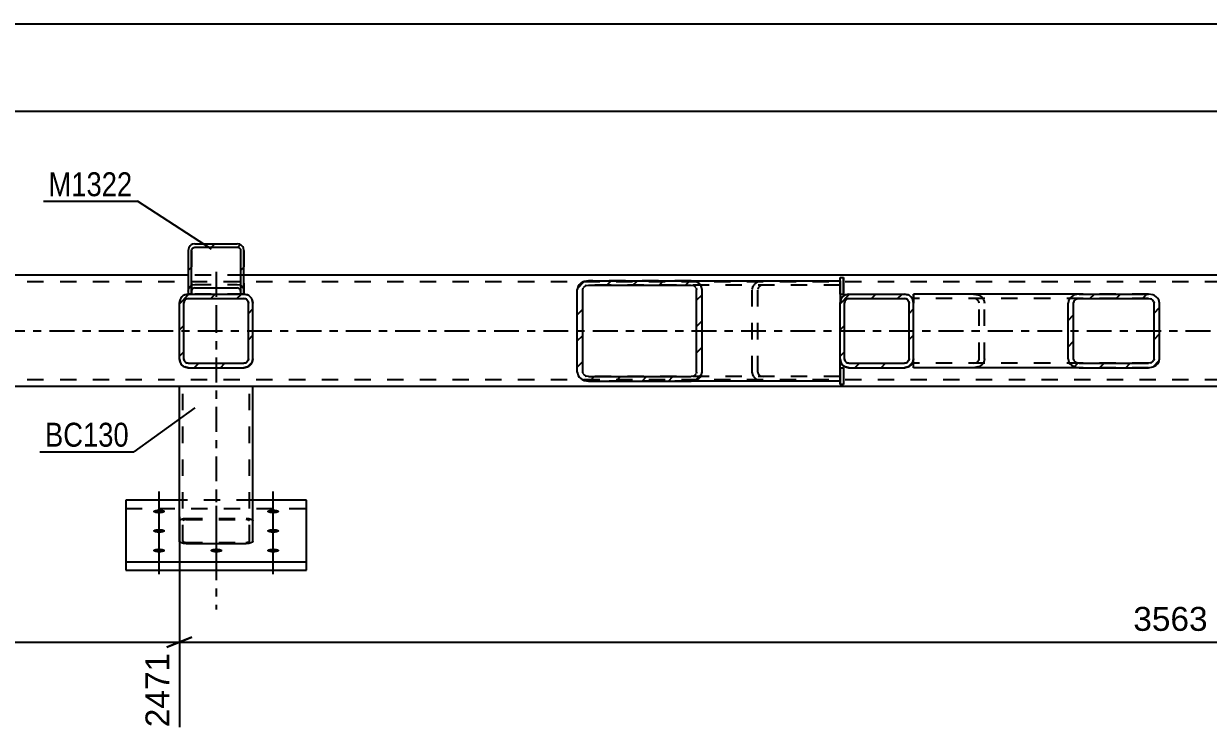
# Model space of a CAD drawing. Header units: millimetres. Extents: x -130 to 1059, y -611 to 230.
# Drawn here: x 55.5 to 197.4, y -360.8 to -276 of the extents above; entities that cross this region are included whole.
import ezdxf

# ---------------------------------------------------------------- set-up
doc = ezdxf.new("R2010")
doc.units = ezdxf.units.MM
doc.linetypes.add('DXK_LINE_DOT2', pattern=[3.9198, 1.9599, -1.9599])
doc.linetypes.add('DXK_LINE_DOT3', pattern=[5.9187, 2.979, -0.9799, 0.9799, -0.9799])
doc.styles.add('Arial', font='ARIAL.TTF', dxfattribs={"height": 0.2})
doc.styles.add('Arial Narrow', font='ARIALN.TTF', dxfattribs={"height": 0.2})

# ---------------------------------------------------------------- blocks, each defined once
blk = doc.blocks.new('Part-814407902-5554 - 5532')
at = {"color": 2, "linetype": 'Continuous'}
for p, q in [((75.19, -306.09), (-18.38, -306.09)), ((312.7, -306.09), (81.86, -306.09)), ((873.02, -319.42), (-18.38, -319.42))]:
    blk.add_line(p, q, dxfattribs=at)
at = {"color": 7, "linetype": 'DXK_LINE_DOT2'}
for p, q in [((81.86, -306.09), (75.19, -306.09)), ((881.02, -306.89), (-18.38, -306.89)), ((881.02, -318.62), (-18.38, -318.62))]:
    blk.add_line(p, q, dxfattribs=at)
at = {"color": 7, "linetype": 'DXK_LINE_DOT3'}
blk.add_line((-18.38, -312.76), (881.02, -312.76), dxfattribs=at)
blk = doc.blocks.new('Part-814407902-5618 - 5532')
at = {"color": 7, "linetype": 'DXK_LINE_DOT3'}
blk.add_line((78.53, -310.03), (78.53, -346.11), dxfattribs=at)
at = {"color": 2, "linetype": 'Continuous'}
for p, q in [((74.13, -337.94), (74.13, -319.42)), ((82.93, -337.94), (82.93, -319.42)), ((74.19, -338.05), (74.13, -337.94)), ((74.36, -338.14), (74.19, -338.05)), ((74.62, -338.2), (74.36, -338.14)), ((74.93, -338.22), (74.62, -338.2)), ((74.93, -338.22), (82.13, -338.22)), ((82.43, -338.2), (82.13, -338.22)), ((82.69, -338.14), (82.43, -338.2)), ((82.87, -338.05), (82.69, -338.14)), ((82.93, -337.94), (82.87, -338.05))]:
    blk.add_line(p, q, dxfattribs=at)
at = {"color": 7, "linetype": 'DXK_LINE_DOT2'}
for p, q in [((82.93, -319.42), (74.13, -319.42)), ((74.53, -337.94), (74.53, -319.42)), ((82.53, -337.94), (82.53, -319.42)), ((74.13, -335.48), (74.19, -335.38)), ((74.19, -335.38), (74.36, -335.29)), ((74.36, -335.29), (74.62, -335.23)), ((74.56, -335.43), (74.53, -335.48)), ((74.65, -335.39), (74.56, -335.43)), ((74.62, -335.23), (74.93, -335.21)), ((74.78, -335.36), (74.65, -335.39)), ((74.93, -335.35), (74.78, -335.36)), ((74.93, -335.21), (82.13, -335.21)), ((74.93, -335.35), (82.13, -335.35)), ((82.13, -335.21), (82.43, -335.23)), ((82.28, -335.36), (82.13, -335.35)), ((82.41, -335.39), (82.28, -335.36)), ((82.41, -335.39), (82.43, -335.4)), ((82.43, -335.23), (82.69, -335.29)), ((82.43, -335.4), (82.5, -335.43)), ((82.53, -335.48), (82.5, -335.43)), ((82.69, -335.29), (82.87, -335.38)), ((82.87, -335.38), (82.93, -335.48)), ((74.53, -337.94), (74.56, -338)), ((74.56, -338), (74.65, -338.04)), ((74.65, -338.04), (74.78, -338.07)), ((74.78, -338.07), (74.93, -338.08)), ((74.93, -338.08), (82.13, -338.08)), ((82.13, -338.08), (82.28, -338.07)), ((82.28, -338.07), (82.41, -338.04)), ((82.41, -338.04), (82.5, -338)), ((82.5, -338), (82.53, -337.94))]:
    blk.add_line(p, q, dxfattribs=at)
blk = doc.blocks.new('Bolt-814407902-5544 - 5532')
at = {"linetype": 'Continuous'}
for points in [[(71.69, -334.63), (71.54, -334.62), (71.4, -334.61), (71.26, -334.58), (71.15, -334.54), (71.06, -334.5), (71, -334.45), (70.97, -334.4), (70.97, -334.35), (71, -334.3), (71.06, -334.25), (71.15, -334.21), (71.26, -334.17), (71.4, -334.15), (71.54, -334.13), (71.69, -334.13), (71.85, -334.13), (71.99, -334.15), (72.13, -334.17), (72.24, -334.21), (72.33, -334.25), (72.39, -334.3), (72.42, -334.35), (72.42, -334.4), (72.39, -334.45), (72.33, -334.5), (72.24, -334.54), (72.13, -334.58), (71.99, -334.61), (71.85, -334.62)], [(85.36, -334.63), (85.21, -334.62), (85.06, -334.61), (84.93, -334.58), (84.82, -334.54), (84.73, -334.5), (84.66, -334.45), (84.63, -334.4), (84.63, -334.35), (84.66, -334.3), (84.73, -334.25), (84.82, -334.21), (84.93, -334.17), (85.06, -334.15), (85.21, -334.13), (85.36, -334.13), (85.51, -334.13), (85.66, -334.15), (85.79, -334.17), (85.91, -334.21), (86, -334.25), (86.06, -334.3), (86.09, -334.35), (86.09, -334.4), (86.06, -334.45), (86, -334.5), (85.91, -334.54), (85.79, -334.58), (85.66, -334.61), (85.51, -334.62)], [(71.69, -336.95), (71.54, -336.95), (71.4, -336.93), (71.26, -336.91), (71.15, -336.87), (71.06, -336.83), (71, -336.78), (70.97, -336.73), (70.97, -336.68), (71, -336.62), (71.06, -336.58), (71.15, -336.53), (71.26, -336.5), (71.4, -336.47), (71.54, -336.46), (71.69, -336.45), (71.85, -336.46), (71.99, -336.47), (72.13, -336.5), (72.24, -336.53), (72.33, -336.58), (72.39, -336.62), (72.42, -336.68), (72.42, -336.73), (72.39, -336.78), (72.33, -336.83), (72.24, -336.87), (72.13, -336.91), (71.99, -336.93), (71.85, -336.95)], [(85.36, -336.95), (85.21, -336.95), (85.06, -336.93), (84.93, -336.91), (84.82, -336.87), (84.73, -336.83), (84.66, -336.78), (84.63, -336.73), (84.63, -336.68), (84.66, -336.62), (84.73, -336.58), (84.82, -336.53), (84.93, -336.5), (85.06, -336.47), (85.21, -336.46), (85.36, -336.45), (85.51, -336.46), (85.66, -336.47), (85.79, -336.5), (85.91, -336.53), (86, -336.58), (86.06, -336.62), (86.09, -336.68), (86.09, -336.73), (86.06, -336.78), (86, -336.83), (85.91, -336.87), (85.79, -336.91), (85.66, -336.93), (85.51, -336.95)], [(71.69, -339.3), (71.54, -339.3), (71.4, -339.28), (71.26, -339.25), (71.15, -339.22), (71.06, -339.18), (71, -339.13), (70.97, -339.08), (70.97, -339.02), (71, -338.97), (71.06, -338.93), (71.15, -338.88), (71.26, -338.85), (71.4, -338.82), (71.54, -338.81), (71.69, -338.8), (71.85, -338.81), (71.99, -338.82), (72.13, -338.85), (72.24, -338.88), (72.33, -338.93), (72.39, -338.97), (72.42, -339.02), (72.42, -339.08), (72.39, -339.13), (72.33, -339.18), (72.24, -339.22), (72.13, -339.25), (71.99, -339.28), (71.85, -339.3)], [(78.56, -339.3), (78.41, -339.3), (78.26, -339.28), (78.13, -339.25), (78.02, -339.22), (77.93, -339.18), (77.86, -339.13), (77.83, -339.08), (77.83, -339.02), (77.86, -338.97), (77.93, -338.93), (78.02, -338.88), (78.13, -338.85), (78.26, -338.82), (78.41, -338.81), (78.56, -338.8), (78.71, -338.81), (78.86, -338.82), (78.99, -338.85), (79.11, -338.88), (79.2, -338.93), (79.26, -338.97), (79.29, -339.02), (79.29, -339.08), (79.26, -339.13), (79.2, -339.18), (79.11, -339.22), (78.99, -339.25), (78.86, -339.28), (78.71, -339.3)], [(85.36, -339.3), (85.21, -339.3), (85.06, -339.28), (84.93, -339.25), (84.82, -339.22), (84.73, -339.18), (84.66, -339.13), (84.63, -339.08), (84.63, -339.02), (84.66, -338.97), (84.73, -338.93), (84.82, -338.88), (84.93, -338.85), (85.06, -338.82), (85.21, -338.81), (85.36, -338.8), (85.51, -338.81), (85.66, -338.82), (85.79, -338.85), (85.91, -338.88), (86, -338.93), (86.06, -338.97), (86.09, -339.02), (86.09, -339.08), (86.06, -339.13), (86, -339.18), (85.91, -339.22), (85.79, -339.25), (85.66, -339.28), (85.51, -339.3)]]:
    blk.add_hatch(color=1, dxfattribs=at).paths.add_polyline_path(points)
at = {"color": 1, "linetype": 'Continuous'}
for p, q in [((71.69, -337.2), (71.69, -332)), ((85.36, -337.2), (85.36, -332)), ((71.69, -339.52), (71.69, -334.32)), ((85.36, -339.52), (85.36, -334.32)), ((71.69, -341.87), (71.69, -336.67)), ((78.56, -341.87), (78.56, -336.67)), ((85.36, -341.87), (85.36, -336.67))]:
    blk.add_line(p, q, dxfattribs=at)
at = {"color": 1, "linetype": 'DXK_LINE_DOT2'}
blk.add_line((78.56, -337.2), (78.56, -332), dxfattribs=at)
blk = doc.blocks.new('Part-814407902-5628 - 5532')
at = {"color": 2, "linetype": 'Continuous'}
for p, q in [((74.13, -333.01), (67.69, -333.01)), ((67.69, -333.01), (67.69, -341.42)), ((89.36, -333.01), (82.93, -333.01)), ((89.36, -341.42), (89.36, -333.01)), ((67.69, -340.42), (89.36, -340.42)), ((67.69, -341.42), (89.36, -341.42))]:
    blk.add_line(p, q, dxfattribs=at)
at = {"color": 7, "linetype": 'DXK_LINE_DOT2'}
for p, q in [((82.93, -333.01), (74.13, -333.01)), ((67.69, -334.01), (89.36, -334.01))]:
    blk.add_line(p, q, dxfattribs=at)
blk = doc.blocks.new('Part-814407902-5632 - 5532')
at = {"linetype": 'Continuous'}
h = blk.add_hatch(dxfattribs=at)
h.set_pattern_fill('', scale=0.7, style=0, pattern_type=0)
h.set_pattern_definition([(45, (161.4317, -317.0768), (-1.57154, 1.57154), [])])
h.paths.add_polyline_path([(161.02, -317.16), (161.43, -317.08), (161.78, -316.85), (162.01, -316.5), (162.09, -316.09), (162.09, -309.42), (162.01, -309.02), (161.78, -308.67), (161.43, -308.44), (161.02, -308.36), (154.36, -308.36), (153.95, -308.44), (153.6, -308.67), (153.37, -309.02), (153.29, -309.42), (153.29, -316.09), (153.37, -316.5), (153.6, -316.85), (153.95, -317.08), (154.36, -317.16)])
h.paths.add_polyline_path([(154.15, -316.58), (153.98, -316.47), (153.86, -316.3), (153.82, -316.09), (153.82, -309.42), (153.86, -309.22), (153.98, -309.05), (154.15, -308.93), (154.36, -308.89), (161.02, -308.89), (161.23, -308.93), (161.4, -309.05), (161.52, -309.22), (161.56, -309.42), (161.56, -316.09), (161.52, -316.3), (161.4, -316.47), (161.23, -316.58), (161.02, -316.62), (154.36, -316.62)])
at = {"color": 7, "linetype": 'DXK_LINE_DOT2'}
for p, q in [((153.29, -309.42), (153.37, -309.02)), ((153.29, -316.09), (153.29, -309.42)), ((153.86, -309.22), (153.82, -309.42)), ((153.82, -316.09), (153.82, -309.42)), ((153.95, -308.44), (154.36, -308.36)), ((154.36, -308.89), (154.15, -308.93)), ((154.36, -308.36), (161.02, -308.36)), ((154.36, -308.89), (161.02, -308.89)), ((161.02, -308.36), (161.43, -308.44)), ((161.23, -308.93), (161.02, -308.89)), ((161.56, -309.42), (161.52, -309.22)), ((161.56, -316.09), (161.56, -309.42)), ((162.01, -309.02), (162.09, -309.42)), ((162.09, -316.09), (162.09, -309.42)), ((153.37, -316.5), (153.29, -316.09)), ((153.82, -316.09), (153.86, -316.3)), ((161.52, -316.3), (161.56, -316.09)), ((162.09, -316.09), (162.01, -316.5)), ((154.36, -317.16), (153.95, -317.08)), ((154.15, -316.58), (154.36, -316.62)), ((154.36, -316.62), (161.02, -316.62)), ((154.36, -317.16), (161.02, -317.16)), ((161.02, -316.62), (161.23, -316.58)), ((161.43, -317.08), (161.02, -317.16))]:
    blk.add_line(p, q, dxfattribs=at)
at = {"color": 2, "linetype": 'Continuous'}
for p, q in [((153.37, -309.02), (153.29, -309.42)), ((153.29, -316.09), (153.29, -309.42)), ((153.82, -309.42), (153.86, -309.22)), ((153.82, -316.09), (153.82, -309.42)), ((154.36, -308.36), (153.95, -308.44)), ((154.15, -308.93), (154.36, -308.89)), ((154.36, -308.36), (161.02, -308.36)), ((154.36, -308.89), (161.02, -308.89)), ((161.43, -308.44), (161.02, -308.36)), ((161.02, -308.89), (161.23, -308.93)), ((161.52, -309.22), (161.56, -309.42)), ((161.56, -316.09), (161.56, -309.42)), ((162.09, -309.42), (162.01, -309.02)), ((162.09, -316.09), (162.09, -309.42)), ((153.29, -316.09), (153.37, -316.5)), ((153.86, -316.3), (153.82, -316.09)), ((161.56, -316.09), (161.52, -316.3)), ((162.01, -316.5), (162.09, -316.09)), ((153.95, -317.08), (154.36, -317.16)), ((154.36, -316.62), (154.15, -316.58)), ((154.36, -316.62), (161.02, -316.62)), ((154.36, -317.16), (161.02, -317.16)), ((161.23, -316.58), (161.02, -316.62)), ((161.02, -317.16), (161.43, -317.08))]:
    blk.add_line(p, q, dxfattribs=at)
at = {"color": 7, "linetype": 'DXK_LINE_DOT2'}
for centre, radius, start, end in [((154.36, -309.42), 1.07, 112.5, 157.5), ((154.36, -309.42), 0.533, 112.5, 157.5), ((161.02, -309.42), 0.533, 22.5, 67.5), ((161.02, -309.42), 1.07, 22.5, 67.5), ((154.36, -316.09), 1.07, 202.5, 247.5), ((154.36, -316.09), 0.533, 202.5, 247.5), ((161.02, -316.09), 0.533, 292.5, 337.5), ((161.02, -316.09), 1.07, 292.5, 337.5)]:
    blk.add_arc(centre, radius, start, end, dxfattribs=at)
at = {"color": 2, "linetype": 'Continuous'}
for centre, radius, start, end in [((154.36, -309.42), 1.07, 112.5, 157.5), ((154.36, -309.42), 0.533, 112.5, 157.5), ((161.02, -309.42), 0.533, 22.5, 67.5), ((161.02, -309.42), 1.07, 22.5, 67.5), ((154.36, -316.09), 1.07, 202.5, 247.5), ((154.36, -316.09), 0.533, 202.5, 247.5), ((161.02, -316.09), 0.533, 292.5, 337.5), ((161.02, -316.09), 1.07, 292.5, 337.5)]:
    blk.add_arc(centre, radius, start, end, dxfattribs=at)
blk = doc.blocks.new('Part-814407902-5643 - 5532')
at = {"linetype": 'Continuous'}
h = blk.add_hatch(dxfattribs=at)
h.set_pattern_fill('', scale=0.7, style=0, pattern_type=0)
h.set_pattern_definition([(45, (135.9442, -318.6768), (-1.57154, 1.57154), [])])
h.paths.add_polyline_path([(135.44, -318.76), (135.94, -318.68), (136.38, -318.45), (136.66, -318.1), (136.77, -317.69), (136.77, -307.82), (136.66, -307.42), (136.38, -307.07), (135.94, -306.84), (135.44, -306.76), (123.13, -306.76), (122.63, -306.84), (122.19, -307.07), (121.91, -307.42), (121.8, -307.82), (121.8, -317.69), (121.91, -318.1), (122.19, -318.45), (122.63, -318.68), (123.13, -318.76)])
h.paths.add_polyline_path([(122.88, -318.18), (122.66, -318.07), (122.52, -317.9), (122.47, -317.69), (122.47, -307.82), (122.52, -307.62), (122.66, -307.45), (122.88, -307.33), (123.13, -307.29), (135.44, -307.29), (135.69, -307.33), (135.91, -307.45), (136.05, -307.62), (136.1, -307.82), (136.1, -317.69), (136.05, -317.9), (135.91, -318.07), (135.69, -318.18), (135.44, -318.22), (123.13, -318.22)])
at = {"color": 2, "linetype": 'Continuous'}
for p, q in [((121.91, -307.42), (121.8, -307.82)), ((121.8, -317.69), (121.8, -307.82)), ((122.47, -307.82), (122.52, -307.62)), ((122.47, -317.69), (122.47, -307.82)), ((123.13, -306.76), (122.63, -306.84)), ((122.88, -307.33), (123.13, -307.29)), ((123.13, -306.76), (135.44, -306.76)), ((123.13, -307.29), (135.44, -307.29)), ((135.44, -306.76), (153.29, -306.76)), ((135.94, -306.84), (135.44, -306.76)), ((135.44, -307.29), (135.69, -307.33)), ((136.05, -307.62), (136.1, -307.82)), ((136.1, -317.69), (136.1, -307.82)), ((136.77, -307.82), (136.66, -307.42)), ((136.77, -317.69), (136.77, -307.82)), ((153.29, -308.36), (153.29, -309.42)), ((153.29, -317.16), (153.29, -316.09)), ((121.8, -317.69), (121.91, -318.1)), ((122.52, -317.9), (122.47, -317.69)), ((136.1, -317.69), (136.05, -317.9)), ((136.66, -318.1), (136.77, -317.69)), ((122.63, -318.68), (123.13, -318.76)), ((123.13, -318.22), (122.88, -318.18)), ((123.13, -318.22), (135.44, -318.22)), ((123.13, -318.76), (135.44, -318.76)), ((135.69, -318.18), (135.44, -318.22)), ((135.44, -318.76), (135.94, -318.68)), ((153.29, -318.76), (135.44, -318.76))]:
    blk.add_line(p, q, dxfattribs=at)
at = {"color": 7, "linetype": 'DXK_LINE_DOT2'}
for p, q in [((135.44, -306.76), (123.13, -306.76)), ((153.29, -307.29), (123.13, -307.29)), ((142.76, -307.82), (142.87, -307.42)), ((142.76, -317.69), (142.76, -307.82)), ((143.48, -307.62), (143.43, -307.82)), ((143.43, -317.69), (143.43, -307.82)), ((143.59, -306.84), (144.09, -306.76)), ((144.09, -307.29), (143.84, -307.33)), ((153.29, -306.76), (153.29, -307.29)), ((153.29, -307.07), (153.29, -308.36)), ((153.29, -316.09), (153.29, -309.42)), ((142.87, -318.1), (142.76, -317.69)), ((143.43, -317.69), (143.48, -317.9)), ((153.29, -318.76), (153.29, -317.16)), ((153.29, -318.22), (123.13, -318.22)), ((135.44, -318.76), (123.13, -318.76)), ((144.09, -318.76), (143.59, -318.68)), ((143.84, -318.18), (144.09, -318.22))]:
    blk.add_line(p, q, dxfattribs=at)
at = {"color": 2, "linetype": 'Continuous'}
for centre, radius, start, end in [((122.98, -308.02), 1.23, 106.7178, 150.749), ((123.06, -307.92), 0.615, 106.7178, 150.749), ((135.51, -307.92), 0.615, 29.251, 73.2822), ((135.59, -308.02), 1.23, 29.251, 73.2822), ((123.06, -317.59), 0.615, 209.251, 253.2822), ((135.51, -317.59), 0.615, 286.7178, 330.749), ((122.98, -317.5), 1.23, 209.251, 253.2822), ((135.59, -317.5), 1.23, 286.7178, 330.749)]:
    blk.add_arc(centre, radius, start, end, dxfattribs=at)
at = {"color": 7, "linetype": 'DXK_LINE_DOT2'}
for centre, radius, start, end in [((143.94, -308.02), 1.23, 106.7178, 150.749), ((144.02, -307.92), 0.615, 106.7178, 150.749), ((144.02, -317.59), 0.615, 209.251, 253.2822), ((143.94, -317.5), 1.23, 209.251, 253.2822)]:
    blk.add_arc(centre, radius, start, end, dxfattribs=at)
blk = doc.blocks.new('Part-814407902-5613 - 5532')
at = {"linetype": 'Continuous'}
h = blk.add_hatch(dxfattribs=at)
h.set_pattern_fill('', scale=0.7, style=0, pattern_type=0)
h.set_pattern_definition([(45, (81.8616, -308.2727), (-1.57154, 1.57154), [])])
h.paths.add_polyline_path([(81.84, -308.36), (81.86, -308.27), (81.86, -303.13), (81.8, -302.82), (81.63, -302.56), (81.37, -302.38), (81.06, -302.32), (75.99, -302.32), (75.69, -302.38), (75.43, -302.56), (75.26, -302.82), (75.19, -303.13), (75.19, -308.27), (75.21, -308.36), (75.61, -308.36), (75.59, -308.27), (75.59, -303.13), (75.63, -302.98), (75.71, -302.84), (75.84, -302.76), (75.99, -302.72), (81.06, -302.72), (81.21, -302.76), (81.34, -302.84), (81.43, -302.98), (81.46, -303.13), (81.46, -308.27), (81.44, -308.36)])
at = {"color": 2, "linetype": 'Continuous'}
for p, q in [((75.99, -302.32), (75.69, -302.38)), ((75.99, -302.32), (81.06, -302.32)), ((81.37, -302.38), (81.06, -302.32)), ((75.26, -302.82), (75.19, -303.13)), ((75.19, -303.13), (75.19, -308.27)), ((75.59, -303.13), (75.63, -302.98)), ((75.59, -308.27), (75.59, -303.13)), ((75.63, -302.98), (75.71, -302.84)), ((75.71, -302.84), (75.84, -302.76)), ((75.84, -302.76), (75.99, -302.72)), ((75.99, -302.72), (81.06, -302.72)), ((81.06, -302.72), (81.21, -302.76)), ((81.21, -302.76), (81.34, -302.84)), ((81.34, -302.84), (81.43, -302.98)), ((81.43, -302.98), (81.46, -303.13)), ((81.46, -303.13), (81.46, -308.27)), ((81.86, -303.13), (81.8, -302.82)), ((81.86, -308.27), (81.86, -303.13)), ((75.63, -307.85), (75.59, -308)), ((75.71, -307.72), (75.63, -307.85)), ((75.84, -307.63), (75.71, -307.72)), ((75.99, -307.6), (75.84, -307.63)), ((75.99, -307.6), (81.06, -307.6)), ((81.21, -307.63), (81.06, -307.6)), ((81.34, -307.72), (81.21, -307.63)), ((81.43, -307.85), (81.34, -307.72)), ((81.46, -308), (81.43, -307.85)), ((75.19, -308.27), (75.19, -308.36)), ((75.19, -308.27), (75.21, -308.36)), ((75.21, -308.36), (75.61, -308.36)), ((75.61, -308.36), (75.59, -308.27)), ((81.46, -308.27), (81.44, -308.36)), ((81.44, -308.36), (81.84, -308.36)), ((81.84, -308.36), (81.86, -308.27)), ((81.86, -308.27), (81.86, -308.36))]:
    blk.add_line(p, q, dxfattribs=at)
at = {"color": 7, "linetype": 'DXK_LINE_DOT2'}
for p, q in [((75.19, -303.13), (75.19, -308.27)), ((75.59, -303.13), (75.59, -308.36)), ((81.46, -303.13), (81.46, -308.36)), ((81.86, -303.13), (81.86, -308.27)), ((75.19, -308), (75.26, -307.69)), ((75.69, -307.25), (75.99, -307.19)), ((75.99, -307.19), (81.06, -307.19)), ((81.06, -307.19), (81.37, -307.25)), ((81.8, -307.69), (81.86, -308)), ((75.61, -308.36), (75.19, -308.36)), ((81.86, -308.36), (81.44, -308.36))]:
    blk.add_line(p, q, dxfattribs=at)
at = {"color": 7, "linetype": 'DXK_LINE_DOT3'}
blk.add_line((78.53, -305.7), (78.53, -310.06), dxfattribs=at)
at = {"color": 2, "linetype": 'Continuous'}
for centre, start, end in [((76, -303.12), 112.9249, 157.9205), ((81.05, -303.12), 22.0795, 67.0751)]:
    blk.add_arc(centre, 0.806, start, end, dxfattribs=at)
at = {"color": 7, "linetype": 'DXK_LINE_DOT2'}
for centre, start, end in [((76, -308), 112.9249, 157.9205), ((81.05, -308), 22.0795, 67.0751)]:
    blk.add_arc(centre, 0.806, start, end, dxfattribs=at)
blk = doc.blocks.new('Part-814407902-5688 - 5532')
at = {"linetype": 'Continuous'}
h = blk.add_hatch(dxfattribs=at)
h.set_pattern_fill('', scale=0.7, style=0, pattern_type=0)
h.set_pattern_definition([(45, (82.2697, -317.0768), (-1.57154, 1.57154), [])])
h.paths.add_polyline_path([(81.86, -317.16), (82.27, -317.08), (82.62, -316.85), (82.85, -316.5), (82.93, -316.09), (82.93, -309.42), (82.85, -309.02), (82.62, -308.67), (82.27, -308.44), (81.86, -308.36), (75.19, -308.36), (74.79, -308.44), (74.44, -308.67), (74.21, -309.02), (74.13, -309.42), (74.13, -316.09), (74.21, -316.5), (74.44, -316.85), (74.79, -317.08), (75.19, -317.16)])
h.paths.add_polyline_path([(74.99, -316.58), (74.82, -316.47), (74.7, -316.3), (74.66, -316.09), (74.66, -309.42), (74.7, -309.22), (74.82, -309.05), (74.99, -308.93), (75.19, -308.89), (81.86, -308.89), (82.07, -308.93), (82.24, -309.05), (82.35, -309.22), (82.39, -309.42), (82.39, -316.09), (82.35, -316.3), (82.24, -316.47), (82.07, -316.58), (81.86, -316.62), (75.19, -316.62)])
at = {"color": 7, "linetype": 'DXK_LINE_DOT2'}
for p, q in [((74.13, -309.42), (74.21, -309.02)), ((74.13, -316.09), (74.13, -309.42)), ((74.7, -309.22), (74.66, -309.42)), ((74.66, -316.09), (74.66, -309.42)), ((74.79, -308.44), (75.19, -308.36)), ((75.19, -308.89), (74.99, -308.93)), ((81.86, -308.36), (75.19, -308.36)), ((75.19, -308.89), (81.86, -308.89)), ((81.86, -308.36), (82.27, -308.44)), ((82.07, -308.93), (81.86, -308.89)), ((82.39, -309.42), (82.35, -309.22)), ((82.39, -316.09), (82.39, -309.42)), ((82.85, -309.02), (82.93, -309.42)), ((82.93, -316.09), (82.93, -309.42)), ((74.21, -316.5), (74.13, -316.09)), ((74.66, -316.09), (74.7, -316.3)), ((82.35, -316.3), (82.39, -316.09)), ((82.93, -316.09), (82.85, -316.5)), ((75.19, -317.16), (74.79, -317.08)), ((74.99, -316.58), (75.19, -316.62)), ((75.19, -316.62), (81.86, -316.62)), ((75.19, -317.16), (81.86, -317.16)), ((81.86, -316.62), (82.07, -316.58)), ((82.27, -317.08), (81.86, -317.16))]:
    blk.add_line(p, q, dxfattribs=at)
at = {"color": 2, "linetype": 'Continuous'}
for p, q in [((74.21, -309.02), (74.13, -309.42)), ((74.13, -316.09), (74.13, -309.42)), ((74.66, -309.42), (74.7, -309.22)), ((74.66, -316.09), (74.66, -309.42)), ((75.19, -308.36), (74.79, -308.44)), ((74.99, -308.93), (75.19, -308.89)), ((75.19, -308.36), (81.86, -308.36)), ((75.19, -308.89), (81.86, -308.89)), ((82.27, -308.44), (81.86, -308.36)), ((81.86, -308.89), (82.07, -308.93)), ((82.35, -309.22), (82.39, -309.42)), ((82.39, -316.09), (82.39, -309.42)), ((82.93, -309.42), (82.85, -309.02)), ((82.93, -316.09), (82.93, -309.42)), ((74.13, -316.09), (74.21, -316.5)), ((74.7, -316.3), (74.66, -316.09)), ((82.39, -316.09), (82.35, -316.3)), ((82.85, -316.5), (82.93, -316.09)), ((74.79, -317.08), (75.19, -317.16)), ((75.19, -316.62), (74.99, -316.58)), ((75.19, -316.62), (81.86, -316.62)), ((75.19, -317.16), (81.86, -317.16)), ((82.07, -316.58), (81.86, -316.62)), ((81.86, -317.16), (82.27, -317.08))]:
    blk.add_line(p, q, dxfattribs=at)
at = {"color": 7, "linetype": 'DXK_LINE_DOT2'}
for centre, radius, start, end in [((75.19, -309.42), 1.07, 112.5, 157.5), ((75.19, -309.42), 0.533, 112.5, 157.5), ((81.86, -309.42), 0.533, 22.5, 67.5), ((81.86, -309.42), 1.07, 22.5, 67.5), ((75.19, -316.09), 1.07, 202.5, 247.5), ((75.19, -316.09), 0.533, 202.5, 247.5), ((81.86, -316.09), 0.533, 292.5, 337.5), ((81.86, -316.09), 1.07, 292.5, 337.5)]:
    blk.add_arc(centre, radius, start, end, dxfattribs=at)
at = {"color": 2, "linetype": 'Continuous'}
for centre, radius, start, end in [((75.19, -309.42), 1.07, 112.5, 157.5), ((75.19, -309.42), 0.533, 112.5, 157.5), ((81.86, -309.42), 0.533, 22.5, 67.5), ((81.86, -309.42), 1.07, 22.5, 67.5), ((75.19, -316.09), 1.07, 202.5, 247.5), ((75.19, -316.09), 0.533, 202.5, 247.5), ((81.86, -316.09), 0.533, 292.5, 337.5), ((81.86, -316.09), 1.07, 292.5, 337.5)]:
    blk.add_arc(centre, radius, start, end, dxfattribs=at)
blk = doc.blocks.new('Part-814407902-5694 - 5532')
at = {"linetype": 'Continuous'}
h = blk.add_hatch(dxfattribs=at)
h.set_pattern_fill('', scale=0.7, style=0, pattern_type=0)
h.set_pattern_definition([(45, (190.7603, -317.0768), (-1.57154, 1.57154), [])])
h.paths.add_polyline_path([(190.25, -317.16), (190.76, -317.08), (191.19, -316.85), (191.48, -316.5), (191.58, -316.09), (191.58, -309.42), (191.48, -309.02), (191.19, -308.67), (190.76, -308.44), (190.25, -308.36), (181.94, -308.36), (181.43, -308.44), (181, -308.67), (180.71, -309.02), (180.61, -309.42), (180.61, -316.09), (180.71, -316.5), (181, -316.85), (181.43, -317.08), (181.94, -317.16)])
h.paths.add_polyline_path([(181.69, -316.58), (181.47, -316.47), (181.33, -316.3), (181.27, -316.09), (181.27, -309.42), (181.33, -309.22), (181.47, -309.05), (181.69, -308.93), (181.94, -308.89), (190.25, -308.89), (190.51, -308.93), (190.72, -309.05), (190.87, -309.22), (190.92, -309.42), (190.92, -316.09), (190.87, -316.3), (190.72, -316.47), (190.51, -316.58), (190.25, -316.62), (181.94, -316.62)])
at = {"color": 2, "linetype": 'Continuous'}
for p, q in [((162.09, -308.36), (162.09, -309.42)), ((181.94, -308.36), (162.09, -308.36)), ((180.71, -309.02), (180.61, -309.42)), ((180.61, -316.09), (180.61, -309.42)), ((181.27, -309.42), (181.33, -309.22)), ((181.27, -316.09), (181.27, -309.42)), ((181.94, -308.36), (181.43, -308.44)), ((181.69, -308.93), (181.94, -308.89)), ((181.94, -308.36), (190.25, -308.36)), ((181.94, -308.89), (190.25, -308.89)), ((190.76, -308.44), (190.25, -308.36)), ((190.25, -308.89), (190.51, -308.93)), ((190.87, -309.22), (190.92, -309.42)), ((190.92, -316.09), (190.92, -309.42)), ((191.58, -309.42), (191.48, -309.02)), ((191.58, -316.09), (191.58, -309.42)), ((162.09, -317.16), (162.09, -316.09)), ((180.61, -316.09), (180.71, -316.5)), ((181.33, -316.3), (181.27, -316.09)), ((190.92, -316.09), (190.87, -316.3)), ((191.48, -316.5), (191.58, -316.09)), ((181.94, -317.16), (162.09, -317.16)), ((181.43, -317.08), (181.94, -317.16)), ((181.94, -316.62), (181.69, -316.58)), ((181.94, -316.62), (190.25, -316.62)), ((181.94, -317.16), (190.25, -317.16)), ((190.51, -316.58), (190.25, -316.62)), ((190.25, -317.16), (190.76, -317.08))]:
    blk.add_line(p, q, dxfattribs=at)
at = {"color": 7, "linetype": 'DXK_LINE_DOT2'}
for p, q in [((162.09, -308.89), (162.09, -308.36)), ((190.25, -308.89), (162.09, -308.89)), ((162.09, -316.09), (162.09, -309.42)), ((169.29, -308.36), (169.8, -308.44)), ((169.55, -308.93), (169.29, -308.89)), ((169.96, -309.42), (169.91, -309.22)), ((169.96, -316.09), (169.96, -309.42)), ((170.52, -309.02), (170.62, -309.42)), ((170.62, -316.09), (170.62, -309.42)), ((190.25, -308.36), (181.94, -308.36)), ((169.91, -316.3), (169.96, -316.09)), ((170.62, -316.09), (170.52, -316.5)), ((190.25, -316.62), (162.09, -316.62)), ((169.29, -316.62), (169.55, -316.58)), ((169.8, -317.08), (169.29, -317.16)), ((190.25, -317.16), (181.94, -317.16))]:
    blk.add_line(p, q, dxfattribs=at)
for centre, radius, start, end in [((169.37, -309.52), 0.615, 29.2511, 73.2823), ((169.45, -309.62), 1.23, 29.2511, 73.2823), ((169.37, -315.99), 0.615, 286.7177, 330.7489), ((169.45, -315.9), 1.23, 286.7177, 330.7489)]:
    blk.add_arc(centre, radius, start, end, dxfattribs=at)
at = {"color": 2, "linetype": 'Continuous'}
for centre, radius, start, end in [((181.78, -309.62), 1.23, 106.7177, 150.7489), ((181.86, -309.52), 0.615, 106.7177, 150.7489), ((190.33, -309.52), 0.615, 29.2511, 73.2823), ((190.41, -309.62), 1.23, 29.2511, 73.2823), ((181.78, -315.9), 1.23, 209.2511, 253.2823), ((181.86, -315.99), 0.615, 209.2511, 253.2823), ((190.33, -315.99), 0.615, 286.7177, 330.7489), ((190.41, -315.9), 1.23, 286.7177, 330.7489)]:
    blk.add_arc(centre, radius, start, end, dxfattribs=at)
blk = doc.blocks.new('Part-814407902-5724 - 5532')
at = {"color": 2, "linetype": 'Continuous'}
for p, q in [((153.29, -317.16), (153.29, -317.16)), ((153.29, -317.16), (153.29, -319.16)), ((153.29, -317.16), (153.69, -317.16)), ((153.69, -317.16), (153.69, -317.16)), ((153.69, -317.16), (153.69, -319.16)), ((153.69, -319.16), (153.29, -319.16)), ((153.69, -319.16), (153.69, -319.16))]:
    blk.add_line(p, q, dxfattribs=at)
at = {"color": 7, "linetype": 'DXK_LINE_DOT2'}
for p, q in [((153.29, -319.16), (153.29, -317.16)), ((153.69, -317.16), (153.69, -319.16))]:
    blk.add_line(p, q, dxfattribs=at)
blk = doc.blocks.new('Part-814407902-5725 - 5532')
at = {"color": 2, "linetype": 'Continuous'}
for p, q in [((153.29, -306.36), (153.29, -306.36)), ((153.29, -306.36), (153.69, -306.36)), ((153.29, -308.36), (153.29, -306.36)), ((153.69, -306.36), (153.69, -306.36)), ((153.69, -308.36), (153.69, -306.36)), ((153.29, -308.36), (153.69, -308.36)), ((153.69, -308.36), (153.69, -308.36))]:
    blk.add_line(p, q, dxfattribs=at)
at = {"color": 7, "linetype": 'DXK_LINE_DOT2'}
for p, q in [((153.29, -308.36), (153.29, -306.36)), ((153.69, -306.36), (153.69, -308.36)), ((153.69, -308.36), (153.69, -308.36))]:
    blk.add_line(p, q, dxfattribs=at)
blk = doc.blocks.new('StraightDimension-814407902-5861 - 5532')
at = {"color": 7, "linetype": 'Continuous'}
for p, q in [((-39.81, -320.42), (-39.81, -353.54)), ((74.13, -335.01), (74.13, -360.21)), ((-38.31, -349.42), (-41.31, -350.62)), ((-39.81, -350.02), (74.13, -350.02)), ((72.63, -350.62), (75.63, -349.42))]:
    blk.add_line(p, q, dxfattribs=at)
at = {"color": 0}
blk.add_wipeout([(22.21, -349.27), (22.21, -345.07), (12.11, -345.07), (12.11, -349.27)], dxfattribs=at)
at = {"color": 3, "style": 'Arial'}
blk.add_text('2471', height=2.865, dxfattribs=at).set_placement((12.71, -348.67))
at = {"color": 0, "linetype": 'Continuous'}
for points in [[(-40.41, -350.72), (-44.61, -350.72), (-44.61, -354.14), (-40.41, -354.14)], [(73.53, -350.72), (69.33, -350.72), (69.33, -360.81), (73.53, -360.81)]]:
    blk.add_wipeout(points, dxfattribs=at)
at = {"color": 3, "linetype": 'Continuous', "style": 'Arial'}
for s, height, p in [('0', 2.87, (-41.01, -353.54)), ('2471', 2.865, (72.93, -360.21))]:
    blk.add_text(s, height=height, rotation=90.0002, dxfattribs=at).set_placement(p)
blk = doc.blocks.new('StraightDimension-814407902-5875 - 5532')
at = {"color": 7, "linetype": 'Continuous'}
for p, q in [((74.13, -335.01), (74.13, -360.21)), ((75.63, -349.42), (72.63, -350.62)), ((74.13, -350.02), (311.63, -350.02))]:
    blk.add_line(p, q, dxfattribs=at)
at = {"color": 0}
blk.add_wipeout([(197.93, -349.27), (197.93, -345.07), (187.83, -345.07), (187.83, -349.27)], dxfattribs=at)
at = {"color": 3, "style": 'Arial'}
blk.add_text('3563', height=2.865, dxfattribs=at).set_placement((188.43, -348.67))
blk = doc.blocks.new('StraightDimension-814407902-14647 - 5532')
at = {"color": 7, "linetype": 'Continuous'}
blk.add_line((-39.81, -286.45), (881.02, -286.45), dxfattribs=at)
blk = doc.blocks.new('StraightDimension-814407902-34916 - 5532')
at = {"color": 7, "linetype": 'Continuous'}
blk.add_line((-41.48, -275.98), (882.69, -275.98), dxfattribs=at)
blk = doc.blocks.new('Mark-814407902-5614 - 5532')
at = {"color": 0}
blk.add_wipeout([(68.07, -326.62), (68.07, -323.62), (58.02, -323.62), (58.02, -326.62)], dxfattribs=at)
blk.add_wipeout([(68.07, -326.62), (68.07, -323.62), (58.02, -323.62), (58.02, -326.62)], dxfattribs=at)
at = {"color": 30, "linetype": 'Continuous'}
for p in [(75.96, -321.95), (57.42, -327.22)]:
    blk.add_line(p, (68.67, -327.22), dxfattribs=at)
at = {"color": 3, "style": 'Arial Narrow'}
blk.add_text('BC130', height=2.863, dxfattribs=at).set_placement((58.02, -326.62))
blk = doc.blocks.new('Mark-814407902-5609 - 5532')
at = {"color": 0}
blk.add_wipeout([(68.49, -296.63), (68.49, -293.63), (58.44, -293.63), (58.44, -296.63)], dxfattribs=at)
blk.add_wipeout([(68.49, -296.63), (68.49, -293.63), (58.44, -293.63), (58.44, -296.63)], dxfattribs=at)
at = {"color": 30, "linetype": 'Continuous'}
for p in [(57.84, -297.23), (77.96, -302.97)]:
    blk.add_line(p, (69.09, -297.23), dxfattribs=at)
at = {"color": 3, "style": 'Arial Narrow'}
blk.add_text('M1322', height=2.863, dxfattribs=at).set_placement((58.44, -296.63))

msp = doc.modelspace()

# ---------------------------------------------------------------- block references
for name in ['Part-814407902-5613 - 5532', 'Part-814407902-5554 - 5532', 'Part-814407902-5725 - 5532', 'Part-814407902-5643 - 5532', 'Part-814407902-5688 - 5532', 'Part-814407902-5632 - 5532', 'Part-814407902-5694 - 5532', 'Part-814407902-5618 - 5532', 'Part-814407902-5724 - 5532', 'Bolt-814407902-5544 - 5532', 'Part-814407902-5628 - 5532']:
    msp.add_blockref(name, (0, 0))

# ---------------------------------------------------------------- next in the draw order: block references
msp.add_blockref('StraightDimension-814407902-5861 - 5532', (0, 0))

# ---------------------------------------------------------------- next in the draw order: block references
for name in ['StraightDimension-814407902-14647 - 5532', 'StraightDimension-814407902-5875 - 5532']:
    msp.add_blockref(name, (0, 0))

# ---------------------------------------------------------------- next in the draw order: block references
msp.add_blockref('StraightDimension-814407902-34916 - 5532', (0, 0))

# ---------------------------------------------------------------- next in the draw order: block references
for name in ['Mark-814407902-5609 - 5532', 'Mark-814407902-5614 - 5532']:
    msp.add_blockref(name, (0, 0))

doc.saveas('drawing.dxf')
